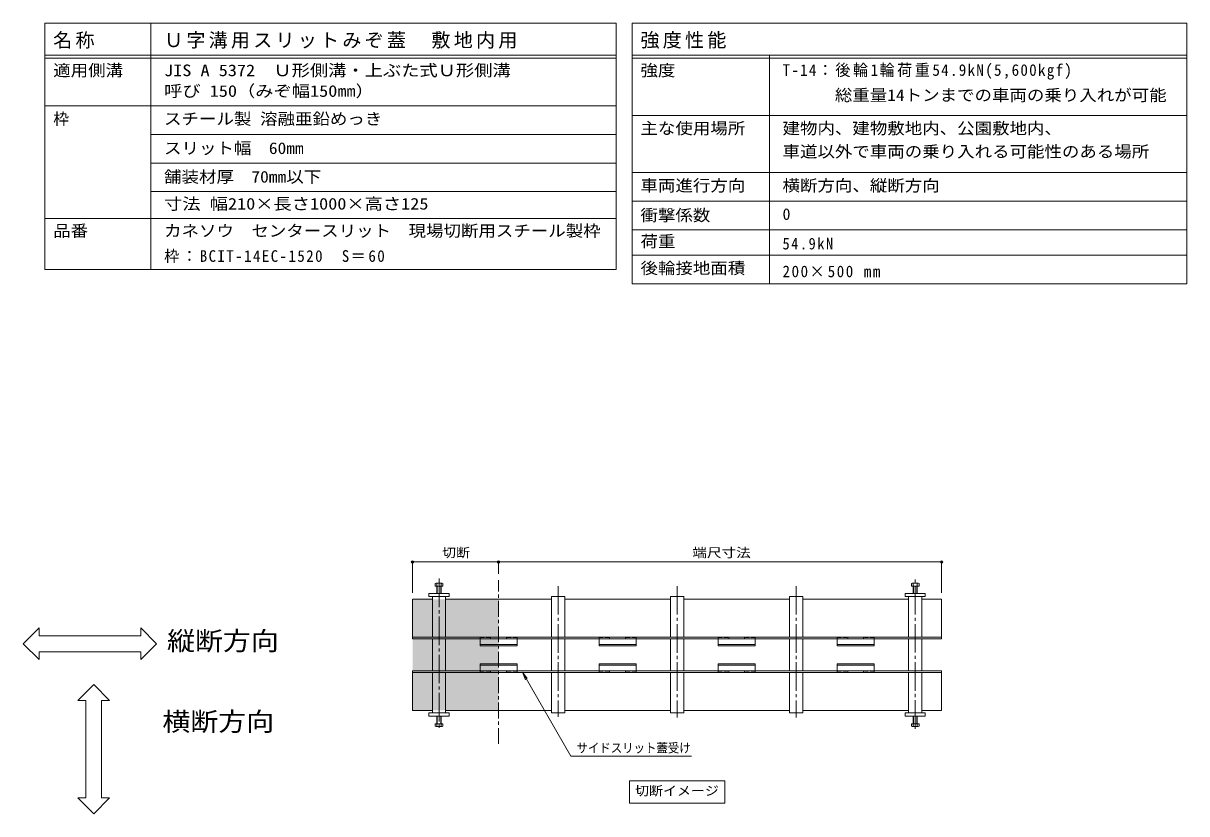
# Model space of a CAD drawing. Units: millimetres at full size, sheet at 1:5, with parts at other scales. Extents: x -1382 to 1946, y -1318 to 1367.
# Drawn here: x 114 to 1946, y 123 to 1367 of the extents above; entities that cross this region are included whole.
import ezdxf
from ezdxf.enums import TextEntityAlignment as Align

# ---------------------------------------------------------------- set-up
doc = ezdxf.new("R2010")
doc.units = ezdxf.units.MM
doc.header["$LTSCALE"] = 5
doc.header["$PDMODE"] = 32
doc.header["$PDSIZE"] = 4
for name, pattern in [('CHAIN1', [8, 5, -1, 1, -1]), ('CHAIN2', [12, 9, -1, 1, -1]), ('DASHED1', [1.8, 1.2, -0.6])]:
    doc.linetypes.add(name, pattern=pattern)
for name, color, linetype, lineweight in [('4-5_0055_アルミ建具_', 7, 'Continuous', 9), ('B-0_0173_仮設寸法_K', 7, 'Continuous', 9), ('B-3_0176_PC2次ﾌｧｽﾅｰ_', 7, 'DASHED1', 9), ('B-4_0177_PCﾌｧｽﾅｰ寸法', 7, 'Continuous', 9), ('B-5_0178_ACW1次ﾌｧｽﾅｰ', 7, 'Continuous', 9), ('B-9_0183_断面詳細1_S', 7, 'CHAIN1', 9), ('F-5_0018_躯\u3000寸法（�', 7, 'Continuous', 9), ('F-F_0034_建具ラベル�', 3, 'Continuous', 9)]:
    doc.layers.add(name, color=color, linetype=linetype, lineweight=lineweight)
doc.layers.add('B-A_0186_鉄骨断面_S', color=7, linetype='Continuous')
doc.styles.add('ＭＳ ゴシック', font='')
doc.styles.get('ＭＳ ゴシック').set_extended_font_data('MS Gothic')

msp = doc.modelspace()

# ---------------------------------------------------------------- linework, layer by layer
at = {"layer": '4-5_0055_アルミ建具_'}
for p, q in [((113.558, 390.282), (138.558, 415.282)), ((138.558, 402.782), (138.558, 415.282)), ((323.506, 390.282), (298.506, 415.282)), ((298.506, 402.782), (298.506, 415.282)), ((113.558, 390.282), (138.558, 365.282)), ((138.558, 402.782), (298.506, 402.782)), ((323.506, 390.282), (298.506, 365.282)), ((138.558, 365.282), (138.558, 377.782)), ((138.558, 377.782), (298.506, 377.782)), ((298.506, 365.282), (298.506, 377.782)), ((224.487, 326.191), (199.487, 301.191)), ((224.487, 326.191), (249.487, 301.191)), ((211.987, 301.191), (199.487, 301.191)), ((211.987, 147.746), (211.987, 301.191)), ((249.487, 301.191), (236.987, 301.191)), ((236.987, 147.746), (236.987, 301.191)), ((224.487, 122.746), (199.487, 147.746)), ((211.987, 147.746), (199.487, 147.746)), ((224.487, 122.746), (249.487, 147.746)), ((249.487, 147.746), (236.987, 147.746))]:
    msp.add_line(p, q, dxfattribs=at)
at = {"layer": 'B-0_0173_仮設寸法_K', "color": 2}
for p, q in [((762.424, 485.032), (762.424, 481.115)), ((762.424, 481.115), (774.424, 481.115)), ((773.31, 485.532), (763.977, 485.532)), ((765.09, 485.032), (765.09, 469.448)), ((765.674, 481.115), (765.674, 469.448)), ((771.174, 469.448), (771.174, 481.115)), ((771.757, 469.448), (771.757, 485.032)), ((774.424, 481.115), (774.424, 485.032)), ((1512.424, 485.032), (1512.424, 481.115)), ((1512.424, 481.115), (1524.424, 481.115)), ((1523.31, 485.532), (1513.977, 485.532)), ((1515.09, 485.032), (1515.09, 469.448)), ((1515.674, 481.115), (1515.674, 469.448)), ((1521.174, 469.448), (1521.174, 481.115)), ((1521.757, 469.448), (1521.757, 485.032)), ((1524.424, 481.115), (1524.424, 485.032)), ((765.09, 260.532), (765.09, 276.115)), ((765.674, 264.448), (765.674, 276.115)), ((771.174, 276.115), (771.174, 264.448)), ((771.757, 276.115), (771.757, 260.532)), ((1515.09, 260.532), (1515.09, 276.115)), ((1515.674, 264.448), (1515.674, 276.115)), ((1521.174, 276.115), (1521.174, 264.448)), ((1521.757, 276.115), (1521.757, 260.532)), ((762.424, 260.532), (762.424, 264.448)), ((762.424, 264.448), (774.424, 264.448)), ((773.31, 260.032), (763.977, 260.032)), ((774.424, 264.448), (774.424, 260.532)), ((1512.424, 260.532), (1512.424, 264.448)), ((1512.424, 264.448), (1524.424, 264.448)), ((1523.31, 260.032), (1513.977, 260.032)), ((1524.424, 264.448), (1524.424, 260.532))]:
    msp.add_line(p, q, dxfattribs=at)
at = {"layer": 'B-0_0173_仮設寸法_K', "linetype": 'CHAIN2'}
for p, q in [((768.424, 493.05), (768.424, 256.293)), ((955.924, 481.115), (955.924, 275.224)), ((1143.424, 481.115), (1143.424, 274.255)), ((1330.924, 481.115), (1330.924, 274.255)), ((1518.424, 256.293), (1518.424, 493.05))]:
    msp.add_line(p, q, dxfattribs=at)
at = {"layer": 'B-0_0173_仮設寸法_K'}
for p, q in [((726.757, 460.282), (726.757, 397.782)), ((758.007, 460.282), (726.757, 460.282)), ((752.59, 469.448), (752.59, 464.448)), ((784.257, 469.448), (752.59, 469.448)), ((752.59, 464.448), (784.257, 464.448)), ((758.007, 400.448), (758.007, 464.448)), ((778.84, 464.448), (778.84, 400.448)), ((945.507, 460.282), (778.84, 460.282)), ((784.257, 464.448), (784.257, 469.448)), ((945.507, 400.448), (945.507, 464.448)), ((945.507, 464.448), (966.34, 464.448)), ((966.34, 464.448), (966.34, 400.448)), ((1133.007, 460.282), (966.34, 460.282)), ((1133.007, 400.448), (1133.007, 464.448)), ((1133.007, 464.448), (1153.84, 464.448)), ((1153.84, 464.448), (1153.84, 400.448)), ((1320.507, 460.282), (1153.84, 460.282)), ((1320.507, 400.448), (1320.507, 464.448)), ((1320.507, 464.448), (1341.34, 464.448)), ((1341.34, 464.448), (1341.34, 400.448)), ((1508.007, 460.282), (1341.34, 460.282)), ((1502.59, 469.448), (1502.59, 464.448)), ((1534.257, 469.448), (1502.59, 469.448)), ((1502.59, 464.448), (1534.257, 464.448)), ((1508.007, 464.448), (1508.007, 400.448)), ((1528.84, 464.448), (1528.84, 400.448)), ((1560.09, 460.282), (1528.84, 460.282)), ((1534.257, 464.448), (1534.257, 469.448)), ((1560.09, 397.782), (1560.09, 460.282)), ((726.757, 400.448), (1560.09, 400.448)), ((726.757, 397.782), (1560.09, 397.782)), ((758.007, 347.782), (758.007, 397.782)), ((778.84, 347.782), (778.84, 397.782)), ((945.507, 347.782), (945.507, 397.782)), ((966.34, 347.782), (966.34, 397.782)), ((1133.007, 347.782), (1133.007, 397.782)), ((1153.84, 347.782), (1153.84, 397.782)), ((1320.507, 347.782), (1320.507, 397.782)), ((1341.34, 347.782), (1341.34, 397.782)), ((1508.007, 347.782), (1508.007, 397.782)), ((1528.84, 347.782), (1528.84, 397.782)), ((726.757, 347.782), (726.757, 285.282)), ((726.757, 347.782), (1560.09, 347.782)), ((726.757, 345.115), (1560.09, 345.115)), ((758.007, 281.532), (758.007, 345.115)), ((778.84, 345.115), (778.84, 281.532)), ((945.507, 281.532), (945.507, 345.115)), ((966.34, 345.115), (966.34, 281.532)), ((1133.007, 281.532), (1133.007, 345.115)), ((1153.84, 345.115), (1153.84, 281.532)), ((1320.507, 281.532), (1320.507, 345.115)), ((1341.34, 345.115), (1341.34, 281.532)), ((1508.007, 281.532), (1508.007, 345.115)), ((1528.84, 281.532), (1528.84, 345.115)), ((1560.09, 347.782), (1560.09, 285.282)), ((758.007, 285.282), (726.757, 285.282)), ((784.257, 281.532), (752.59, 281.532)), ((752.59, 276.532), (752.59, 281.532)), ((784.257, 276.532), (752.59, 276.532)), ((945.507, 285.282), (778.84, 285.282)), ((784.257, 281.532), (784.257, 276.532)), ((966.34, 281.532), (945.507, 281.532)), ((1133.007, 285.282), (966.34, 285.282)), ((1153.84, 281.532), (1133.007, 281.532)), ((1320.507, 285.282), (1153.84, 285.282)), ((1341.34, 281.532), (1320.507, 281.532)), ((1508.007, 285.282), (1341.34, 285.282)), ((1534.257, 281.532), (1502.59, 281.532)), ((1502.59, 276.532), (1502.59, 281.532)), ((1534.257, 276.532), (1502.59, 276.532)), ((1560.09, 285.282), (1528.84, 285.282)), ((1534.257, 281.532), (1534.257, 276.532))]:
    msp.add_line(p, q, dxfattribs=at)
at = {"layer": 'B-0_0173_仮設寸法_K', "color": 2}
for centre, radius, start, end in [((763.757, 483.552), 1.992, 47.9749, 132.0251), ((768.424, 474.358), 11.182, 72.65606, 107.34394), ((773.09, 483.552), 1.992, 47.9749, 132.0251), ((1513.757, 483.552), 1.992, 47.9749, 132.0251), ((1518.424, 474.358), 11.182, 72.65606, 107.34394), ((1523.09, 483.552), 1.992, 47.9749, 132.0251), ((763.757, 262.011), 1.992, 227.9749, 312.0251), ((768.424, 271.205), 11.182, 252.65606, 287.34394), ((773.09, 262.011), 1.992, 227.9749, 312.0251), ((1513.757, 262.011), 1.992, 227.9749, 312.0251), ((1518.424, 271.205), 11.182, 252.65606, 287.34394), ((1523.09, 262.011), 1.992, 227.9749, 312.0251)]:
    msp.add_arc(centre, radius, start, end, dxfattribs=at)
at = {"layer": 'B-3_0176_PC2次ﾌｧｽﾅｰ_'}
for p, q in [((833.007, 399.865), (833.007, 397.782)), ((833.424, 400.282), (849.257, 400.282)), ((849.674, 399.865), (849.674, 397.782)), ((874.674, 397.782), (849.674, 397.782)), ((874.674, 399.865), (874.674, 397.782)), ((890.924, 400.282), (875.09, 400.282)), ((891.34, 399.865), (891.34, 397.782)), ((1020.507, 399.865), (1020.507, 397.782)), ((1020.924, 400.282), (1036.757, 400.282)), ((1037.174, 399.865), (1037.174, 397.782)), ((1062.174, 397.782), (1037.174, 397.782)), ((1062.174, 399.865), (1062.174, 397.782)), ((1078.424, 400.282), (1062.59, 400.282)), ((1078.84, 399.865), (1078.84, 397.782)), ((1208.007, 399.865), (1208.007, 397.782)), ((1208.424, 400.282), (1224.257, 400.282)), ((1224.674, 399.865), (1224.674, 397.782)), ((1249.674, 397.782), (1224.674, 397.782)), ((1249.674, 399.865), (1249.674, 397.782)), ((1265.924, 400.282), (1250.09, 400.282)), ((1266.34, 399.865), (1266.34, 397.782)), ((1395.507, 399.865), (1395.507, 397.782)), ((1395.924, 400.282), (1411.757, 400.282)), ((1412.174, 399.865), (1412.174, 397.782)), ((1437.174, 397.782), (1412.174, 397.782)), ((1437.174, 399.865), (1437.174, 397.782)), ((1453.424, 400.282), (1437.59, 400.282)), ((1453.84, 399.865), (1453.84, 397.782)), ((833.007, 345.698), (833.007, 347.782)), ((833.424, 345.282), (849.257, 345.282)), ((874.674, 347.782), (849.674, 347.782)), ((849.674, 345.698), (849.674, 347.782)), ((874.674, 345.698), (874.674, 347.782)), ((890.924, 345.282), (875.09, 345.282)), ((891.34, 345.698), (891.34, 347.782)), ((1020.507, 345.698), (1020.507, 347.782)), ((1020.924, 345.282), (1036.757, 345.282)), ((1062.174, 347.782), (1037.174, 347.782)), ((1037.174, 345.698), (1037.174, 347.782)), ((1062.174, 345.698), (1062.174, 347.782)), ((1078.424, 345.282), (1062.59, 345.282)), ((1078.84, 345.698), (1078.84, 347.782)), ((1208.007, 345.698), (1208.007, 347.782)), ((1208.424, 345.282), (1224.257, 345.282)), ((1249.674, 347.782), (1224.674, 347.782)), ((1224.674, 345.698), (1224.674, 347.782)), ((1249.674, 345.698), (1249.674, 347.782)), ((1265.924, 345.282), (1250.09, 345.282)), ((1266.34, 345.698), (1266.34, 347.782)), ((1395.507, 345.698), (1395.507, 347.782)), ((1395.924, 345.282), (1411.757, 345.282)), ((1437.174, 347.782), (1412.174, 347.782)), ((1412.174, 345.698), (1412.174, 347.782)), ((1437.174, 345.698), (1437.174, 347.782)), ((1453.424, 345.282), (1437.59, 345.282)), ((1453.84, 345.698), (1453.84, 347.782))]:
    msp.add_line(p, q, dxfattribs=at)
at = {"layer": 'B-3_0176_PC2次ﾌｧｽﾅｰ_', "linetype": 'Continuous'}
for p, q in [((833.007, 397.782), (833.007, 386.948)), ((833.007, 388.865), (891.34, 388.865)), ((833.007, 386.948), (891.34, 386.948)), ((891.34, 397.782), (891.34, 386.948)), ((1020.507, 397.782), (1020.507, 386.948)), ((1020.507, 388.865), (1078.84, 388.865)), ((1020.507, 386.948), (1078.84, 386.948)), ((1078.84, 397.782), (1078.84, 386.948)), ((1208.007, 397.782), (1208.007, 386.948)), ((1208.007, 388.865), (1266.34, 388.865)), ((1208.007, 386.948), (1266.34, 386.948)), ((1266.34, 397.782), (1266.34, 386.948)), ((1395.507, 397.782), (1395.507, 386.948)), ((1395.507, 388.865), (1453.84, 388.865)), ((1395.507, 386.948), (1453.84, 386.948)), ((1453.84, 397.782), (1453.84, 386.948)), ((833.007, 358.615), (891.34, 358.615)), ((833.007, 347.782), (833.007, 358.615)), ((833.007, 356.698), (891.34, 356.698)), ((891.34, 347.782), (891.34, 358.615)), ((1020.507, 358.615), (1078.84, 358.615)), ((1020.507, 347.782), (1020.507, 358.615)), ((1020.507, 356.698), (1078.84, 356.698)), ((1078.84, 347.782), (1078.84, 358.615)), ((1208.007, 358.615), (1266.34, 358.615)), ((1208.007, 347.782), (1208.007, 358.615)), ((1208.007, 356.698), (1266.34, 356.698)), ((1266.34, 347.782), (1266.34, 358.615)), ((1395.507, 358.615), (1453.84, 358.615)), ((1395.507, 347.782), (1395.507, 358.615)), ((1395.507, 356.698), (1453.84, 356.698)), ((1453.84, 347.782), (1453.84, 358.615))]:
    msp.add_line(p, q, dxfattribs=at)
at = {"layer": 'B-3_0176_PC2次ﾌｧｽﾅｰ_'}
for centre, start, end in [((833.424, 399.865), 90, 180), ((849.257, 399.865), 0, 90), ((875.09, 399.865), 90, 180), ((890.924, 399.865), 0, 90), ((1020.924, 399.865), 90, 180), ((1036.757, 399.865), 0, 90), ((1062.59, 399.865), 90, 180), ((1078.424, 399.865), 0, 90), ((1208.424, 399.865), 90, 180), ((1224.257, 399.865), 0, 90), ((1250.09, 399.865), 90, 180), ((1265.924, 399.865), 0, 90), ((1395.924, 399.865), 90, 180), ((1411.757, 399.865), 0, 90), ((1437.59, 399.865), 90, 180), ((1453.424, 399.865), 0, 90), ((833.424, 345.698), 180, 270), ((849.257, 345.698), 270, 0), ((875.09, 345.698), 180, 270), ((890.924, 345.698), 270, 0), ((1020.924, 345.698), 180, 270), ((1036.757, 345.698), 270, 0), ((1062.59, 345.698), 180, 270), ((1078.424, 345.698), 270, 0), ((1208.424, 345.698), 180, 270), ((1224.257, 345.698), 270, 0), ((1250.09, 345.698), 180, 270), ((1265.924, 345.698), 270, 0), ((1395.924, 345.698), 180, 270), ((1411.757, 345.698), 270, 0), ((1437.59, 345.698), 180, 270), ((1453.424, 345.698), 270, 0)]:
    msp.add_arc(centre, 0.417, start, end, dxfattribs=at)
at = {"layer": 'B-4_0177_PCﾌｧｽﾅｰ寸法'}
for p, q in [((726.757, 520.523), (726.757, 470.282)), ((862.174, 519.023), (726.757, 519.023)), ((862.174, 520.523), (862.174, 500.372)), ((862.174, 519.023), (1560.09, 519.023)), ((1560.09, 520.523), (1560.09, 470.282))]:
    msp.add_line(p, q, dxfattribs=at)
for p in [(726.757, 519.023), (862.174, 519.023), (1560.09, 519.023)]:
    msp.add_point(p, dxfattribs=at)
at = {"layer": 'B-5_0178_ACW1次ﾌｧｽﾅｰ'}
for p, q in [((899.674, 345.282), (904.457, 333.733)), ((899.674, 345.282), (907.283, 335.365)), ((899.674, 345.282), (975.98, 213.115)), ((1166.251, 213.115), (975.98, 213.115)), ((1068.174, 174.598), (1218.674, 174.598)), ((1068.174, 174.598), (1068.174, 139.598)), ((1218.674, 174.598), (1218.674, 139.598)), ((1068.174, 139.598), (1218.674, 139.598))]:
    msp.add_line(p, q, dxfattribs=at)
at = {"layer": 'B-9_0183_断面詳細1_S'}
msp.add_line((862.174, 232.657), (862.174, 490.372), dxfattribs=at)
at = {"layer": 'B-A_0186_鉄骨断面_S'}
msp.add_solid([(726.757, 285.282), (862.174, 285.282), (726.757, 460.282), (862.174, 460.282)], dxfattribs=at)
at = {"layer": 'F-5_0018_躯\u3000寸法（�'}
msp.add_line((1072.411, 1221.881), (1946.092, 1221.881), dxfattribs=at)
at = {"layer": 'F-F_0034_建具ラベル�', "color": 7}
for p, q in [((147.411, 979.381), (147.411, 1366.881)), ((1047.411, 1366.881), (147.411, 1366.881)), ((314.699, 1366.881), (314.699, 979.381)), ((1047.411, 1366.881), (1047.411, 979.381)), ((1072.411, 1366.881), (1946.092, 1366.881)), ((1072.411, 1366.881), (1072.411, 956.882)), ((1946.092, 1366.881), (1946.092, 956.882)), ((147.411, 1316.881), (1047.411, 1316.881)), ((147.411, 1311.881), (1047.411, 1311.881)), ((1072.411, 1316.881), (1946.092, 1316.881)), ((1072.411, 1311.881), (1946.092, 1311.881)), ((1288.782, 1316.881), (1288.782, 956.882)), ((147.411, 1236.881), (1047.411, 1236.881)), ((1072.411, 1221.881), (1946.092, 1221.881)), ((314.699, 1191.881), (1047.411, 1191.881)), ((314.699, 1146.881), (1047.411, 1146.881)), ((1072.411, 1131.881), (1946.092, 1131.881)), ((314.699, 1101.881), (1047.411, 1101.881)), ((1946.092, 1086.881), (1072.411, 1086.881)), ((147.411, 1059.381), (1047.411, 1059.381)), ((1072.411, 1041.881), (1946.092, 1041.881)), ((1072.411, 1001.882), (1946.092, 1001.882)), ((147.411, 979.381), (1047.411, 979.381)), ((1072.411, 956.882), (1946.092, 956.882))]:
    msp.add_line(p, q, dxfattribs=at)

# ---------------------------------------------------------------- texts
at = {"layer": '4-5_0055_アルミ建具_', "color": 6, "style": 'ＭＳ ゴシック', "width": 1.1}
for s, p in [('縦断方向', (340.084, 371.254)), ('横断方向', (332.708, 244.321))]:
    msp.add_text(s, height=29.33, dxfattribs=at).set_placement(p, align=Align.BOTTOM_LEFT)
at = {"layer": 'B-4_0177_PCﾌｧｽﾅｰ寸法', "color": 2, "style": 'ＭＳ ゴシック'}
for s, width, p in [('切断', 1.1, (773.215, 522.023)), ('端尺寸法', 1.15, (1167.382, 522.023))]:
    msp.add_text(s, height=14.66, dxfattribs=dict(at, width=width)).set_placement(p, align=Align.BOTTOM_LEFT)
at = {"layer": 'B-5_0178_ACW1次ﾌｧｽﾅｰ', "color": 2, "style": 'ＭＳ ゴシック'}
for s, width, p in [('サイドスリット蓋受け', 0.9, (984.851, 214.615)), ('切断イメージ', 1.1, (1077.174, 147.098))]:
    msp.add_text(s, height=14.66, dxfattribs=dict(at, width=width)).set_placement(p, align=Align.BOTTOM_LEFT)
at = {"layer": 'F-F_0034_建具ラベル�', "style": 'ＭＳ ゴシック'}
for s, width, p in [('適用側溝', 1.1, (160.72, 1278.131)), ('JIS A 5372\u3000Ｕ形側溝・上ぶた式Ｕ形側溝', 1.15, (335.367, 1278.131)), ('強度', 1.1, (1085.72, 1278.131)), ('呼び 150（みぞ幅150㎜）', 1.15, (335.367, 1245.631)), ('  \u3000\u3000総重量14トンまでの車両の乗り入れが可能', 1.1, (1309.449, 1239.134)), ('スチール製 溶融亜鉛めっき', 1.1, (335.367, 1201.881)), ('主な使用場所', 1.1, (1085.72, 1186.881)), ('建物内、建物敷地内、公園敷地内、', 1.1, (1309.449, 1186.881)), ('スリット幅\u300060㎜', 1.1, (335.367, 1155.631)), ('車道以外で車両の乗り入れる可能性のある場所', 1.1, (1309.449, 1150.357)), ('舗装材厚\u300070mm以下', 1.1, (335.367, 1110.631)), ('車両進行方向', 1.1, (1085.72, 1096.881)), ('横断方向、縦断方向', 1.1, (1309.449, 1096.881)), ('寸法 幅210×長さ1000×高さ125', 1.15, (335.367, 1068.131)), ('衝撃係数', 1.1, (1085.72, 1050.109)), ('品番', 1.1, (160.72, 1025.631)), ('カネソウ\u3000センタースリット\u3000現場切断用スチール製枠', 1.1, (335.367, 1025.631)), ('荷重', 1.1, (1085.72, 1008.981)), ('後輪接地面積', 1.1, (1085.72, 966.882))]:
    msp.add_text(s, height=18.33, dxfattribs=dict(at, width=width)).set_placement(p, align=Align.BOTTOM_LEFT)
for s, p in [('枠', (160.72, 1201.881)), ('0', (1309.449, 1051.881))]:
    msp.add_text(s, height=18.33, dxfattribs=at).set_placement(p, align=Align.BOTTOM_LEFT)
at = {"layer": 'F-F_0034_建具ラベル�', "attachment_point": 7, "style": 'ＭＳ ゴシック'}
for s, insert, char_height in [('\\T1.17;名称', (160.72, 1326.881), 21.99), ('\\T1.17;Ｕ字溝用スリットみぞ蓋\u3000敷地内用', (335.367, 1326.881), 21.99), ('\\T1.17;強度性能', (1085.72, 1326.881), 21.99), ('\\T1.17;\\W0.95;T-14：後輪1輪荷重54.9kN(5,600kgf)', (1309.449, 1278.131), 18.33), ('\\T1.22;\\W0.9;54.9kN', (1309.449, 1010.631), 18.33), ('\\T1.18;\\W0.95;枠：BCIT-14EC-1520\u3000S＝60', (335.367, 989.381), 18.33), ('\\T1.2;\\W0.95;200×500\\~mm', (1309.449, 966.882), 18.33)]:
    msp.add_mtext(s, dxfattribs=dict(at, insert=insert, char_height=char_height))

doc.saveas('drawing.dxf')
